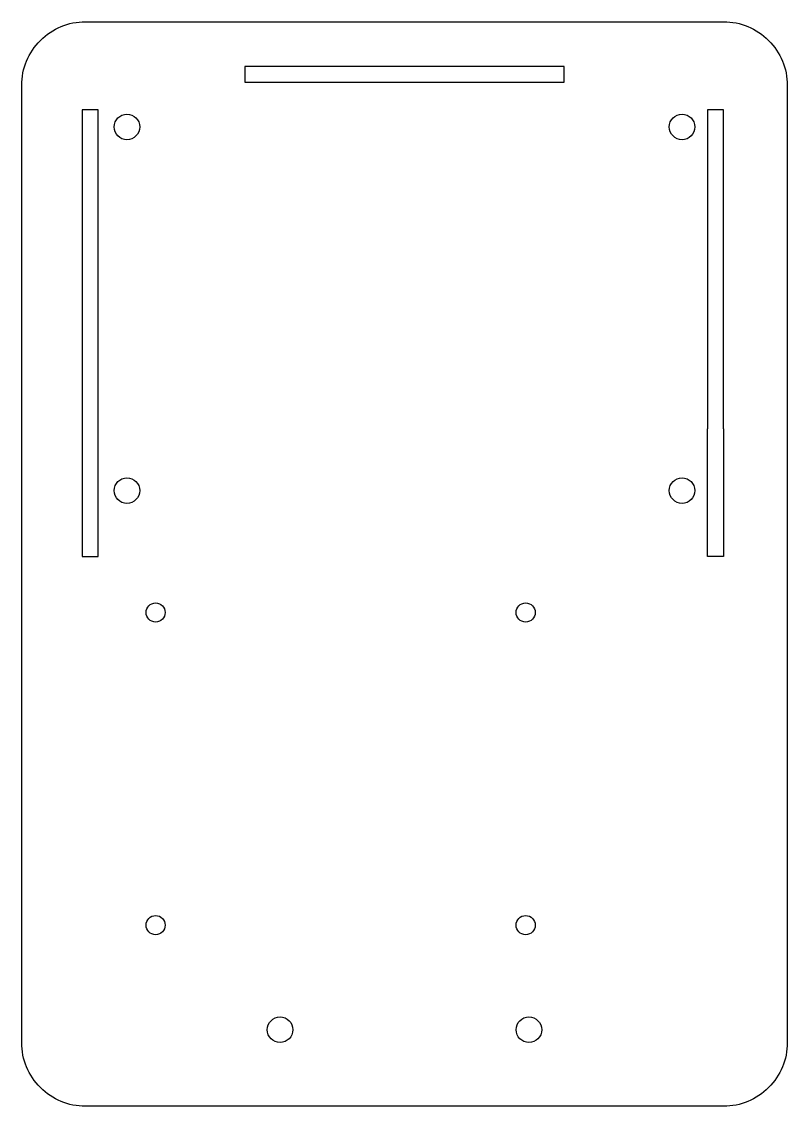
# Model space of a CAD drawing. Header units: millimetres. Extents: x -60 to 60, y -85 to 85.
import ezdxf

# ---------------------------------------------------------------- set-up
doc = ezdxf.new("R2010")
doc.units = ezdxf.units.MM
doc.layers.get('0').update_dxf_attribs({"linetype": 'CONTINUOUS'})

msp = doc.modelspace()

# ---------------------------------------------------------------- linework, layer by layer
for p, q in [((50, 71.18), (47.5, 71.18)), ((47.5, 71.18), (47.5, 21.18)), ((50, 21.18), (50, 71.18)), ((47.5, 1.18), (47.5, 21.18)), ((50, 21.18), (50, 1.18)), ((50, 1.18), (47.5, 1.18))]:
    msp.add_line(p, q)
msp.add_lwpolyline([(-50, 85), (50, 85, -0.414214), (60, 75), (60, -75, -0.414214), (50, -85), (-50, -85, -0.414214), (-60, -75), (-60, 75, -0.414214)], format="xyb", close=True)
for points in [[(25, 78), (-25, 78), (-25, 75.5), (25, 75.5)], [(-50.5, 71.18), (-50.5, 1.18), (-48, 1.18), (-48, 71.18)]]:
    msp.add_lwpolyline(points, close=True)
for centre, radius in [((-43.5, 68.5), 2), ((43.5, 68.5), 2), ((-43.5, 11.5), 2), ((43.5, 11.5), 2), ((-39.01, -7.6), 1.5), ((18.99, -7.6), 1.5), ((-39.01, -56.6), 1.5), ((18.99, -56.6), 1.5), ((-19.5, -73), 2), ((19.5, -73), 2)]:
    msp.add_circle(centre, radius)

doc.saveas('drawing.dxf')
